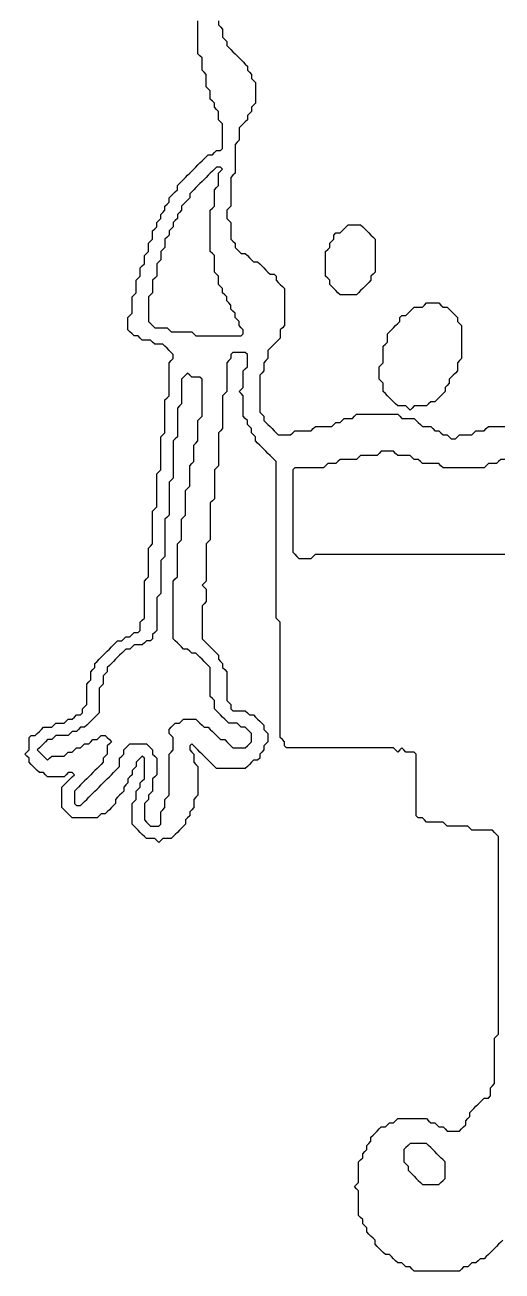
# Model space of a CAD drawing. Extents: x 33 to 125, y 19 to 141.
# Drawn here: x 33.2 to 63.9, y 18.7 to 98.7 of the extents above; entities that cross this region are included whole.
import ezdxf

# ---------------------------------------------------------------- set-up
doc = ezdxf.new("R2010")
doc.units = 0

msp = doc.modelspace()

# ---------------------------------------------------------------- linework, layer by layer
at = {"layer": 'Layer 1', "color": 7}
for points in [[(63.896795, 20.637674), (63.764503, 20.505382), (63.632212, 20.373091), (63.49992, 20.240799), (63.367629, 20.108508), (63.235337, 19.976216), (63.103046, 19.843925), (62.970754, 19.711634), (62.838463, 19.579342), (62.706171, 19.44705), (62.441588, 19.44705), (62.309297, 19.314759), (62.177005, 19.182468), (61.912422, 19.182468), (61.780131, 19.050176), (61.647839, 18.917884), (61.383256, 18.917884), (61.250965, 18.785593), (61.118673, 18.653301), (60.85409, 18.653301), (60.589507, 18.653301), (60.324924, 18.653301), (60.060341, 18.653301), (59.795758, 18.653301), (59.531175, 18.653301), (59.266592, 18.653301), (59.002009, 18.653301), (58.737426, 18.653301), (58.472843, 18.653301), (58.20826, 18.653301), (58.075969, 18.785593), (57.943677, 18.917884), (57.679094, 18.917884), (57.546803, 19.050176), (57.414511, 19.182468), (57.149928, 19.182468), (57.017637, 19.314759), (56.885345, 19.44705), (56.753054, 19.579342), (56.620762, 19.711634), (56.356179, 19.711634), (56.223888, 19.843925), (56.091596, 19.976216), (55.959305, 20.108508), (55.827013, 20.240799), (55.694721, 20.373091), (55.694721, 20.637674), (55.56243, 20.769965), (55.430139, 20.902257), (55.297847, 21.034548), (55.165556, 21.16684), (55.165556, 21.431423), (55.033264, 21.563715), (54.900973, 21.696006), (54.900973, 21.960589), (54.768681, 22.092881), (54.636389, 22.225172), (54.636389, 22.489755), (54.636389, 22.754338), (54.636389, 23.018921), (54.636389, 23.283504), (54.636389, 23.548087), (54.636389, 23.81267), (54.504098, 23.944962), (54.371807, 24.077253), (54.504098, 24.209544), (54.636389, 24.341836), (54.636389, 24.606419), (54.636389, 24.871002), (54.636389, 25.135585), (54.636389, 25.400168), (54.636389, 25.664751), (54.768681, 25.797043), (54.900973, 25.929334), (54.900973, 26.193917), (55.033264, 26.326209), (55.165556, 26.4585), (55.165556, 26.723083), (55.297847, 26.855374), (55.430139, 26.987666), (55.430139, 27.252249), (55.56243, 27.38454), (55.694721, 27.516832), (55.827013, 27.649124), (55.959305, 27.781415), (56.091596, 27.913706), (56.356179, 27.913706), (56.488471, 28.045998), (56.620762, 28.17829), (56.885345, 28.17829), (57.017637, 28.310581), (57.149928, 28.442872), (57.414511, 28.442872), (57.679094, 28.442872), (57.943677, 28.442872), (58.20826, 28.442872), (58.472843, 28.442872), (58.737426, 28.442872), (59.002009, 28.442872), (59.134301, 28.310581), (59.266592, 28.17829), (59.531175, 28.17829), (59.663467, 28.045998), (59.795758, 27.913706), (60.060341, 27.913706), (60.192633, 27.781415), (60.324924, 27.649124), (60.589507, 27.649124), (60.85409, 27.649124), (61.118673, 27.649124), (61.250965, 27.781415), (61.383256, 27.913706), (61.515548, 28.045998), (61.515548, 28.310581), (61.647839, 28.442872), (61.780131, 28.575164), (61.780131, 28.839747), (61.912422, 28.972038), (62.044714, 29.10433), (62.177005, 29.236621), (62.309297, 29.368913), (62.441588, 29.501205), (62.57388, 29.633496), (62.706171, 29.765787), (62.970754, 29.765787), (63.103046, 29.898079), (63.103046, 30.162662), (63.103046, 30.427245), (63.235337, 30.559537), (63.367629, 30.691828), (63.367629, 30.956411), (63.367629, 31.220994), (63.367629, 31.485577), (63.367629, 31.75016), (63.367629, 32.014743), (63.367629, 32.279326), (63.367629, 32.543909), (63.367629, 32.808492), (63.367629, 33.073075), (63.367629, 33.337658), (63.367629, 33.602241), (63.49992, 33.734533), (63.632212, 33.866824), (63.632212, 34.131407), (63.632212, 34.39599), (63.632212, 34.660573), (63.632212, 34.925156), (63.632212, 35.189739), (63.632212, 35.454322), (63.632212, 35.718905), (63.632212, 35.983488), (63.632212, 36.248071), (63.632212, 36.512654), (63.632212, 36.777237), (63.632212, 37.04182), (63.632212, 37.306403), (63.632212, 37.570986), (63.632212, 37.835569), (63.632212, 38.100152), (63.632212, 38.364735), (63.632212, 38.629318), (63.632212, 38.893901), (63.632212, 39.158484), (63.632212, 39.423067), (63.632212, 39.68765), (63.632212, 39.952233), (63.632212, 40.216816), (63.632212, 40.481399), (63.632212, 40.745982), (63.632212, 41.010565), (63.632212, 41.275148), (63.632212, 41.539731), (63.632212, 41.804314), (63.632212, 42.068897), (63.632212, 42.33348), (63.632212, 42.598063), (63.632212, 42.862646), (63.632212, 43.127229), (63.632212, 43.391812), (63.632212, 43.656395), (63.632212, 43.920978), (63.632212, 44.185561), (63.632212, 44.450144), (63.632212, 44.714727), (63.632212, 44.97931), (63.632212, 45.243893), (63.632212, 45.508476), (63.632212, 45.773059), (63.632212, 46.037642), (63.632212, 46.302225), (63.632212, 46.566808), (63.49992, 46.699099), (63.367629, 46.831391), (63.235337, 46.963682), (62.970754, 46.963682), (62.706171, 46.963682), (62.441588, 46.963682), (62.177005, 46.963682), (61.912422, 46.963682), (61.780131, 47.095974), (61.647839, 47.228265), (61.383256, 47.228265), (61.118673, 47.228265), (60.85409, 47.228265), (60.589507, 47.228265), (60.324924, 47.228265), (60.192633, 47.360557), (60.060341, 47.492848), (59.795758, 47.492848), (59.531175, 47.492848), (59.266592, 47.492848), (59.002009, 47.492848), (58.869718, 47.62514), (58.737426, 47.757431), (58.472843, 47.757431), (58.340552, 47.889723), (58.340552, 48.154306), (58.340552, 48.418889), (58.340552, 48.683472), (58.340552, 48.948055), (58.340552, 49.212638), (58.340552, 49.477221), (58.340552, 49.741804), (58.340552, 50.006387), (58.340552, 50.27097), (58.340552, 50.535553), (58.340552, 50.800136), (58.340552, 51.064719), (58.340552, 51.329302), (58.340552, 51.593885), (58.340552, 51.858468), (58.20826, 51.990759), (57.943677, 51.990759), (57.679094, 51.990759), (57.546803, 52.123051), (57.414511, 52.255342), (57.28222, 52.123051), (57.149928, 51.990759), (57.017637, 52.123051), (56.885345, 52.255342), (56.620762, 52.255342), (56.356179, 52.255342), (56.091596, 52.255342), (55.827013, 52.255342), (55.56243, 52.255342), (55.297847, 52.255342), (55.033264, 52.255342), (54.768681, 52.255342), (54.504098, 52.255342), (54.239515, 52.255342), (53.974932, 52.255342), (53.710349, 52.255342), (53.445766, 52.255342), (53.181183, 52.255342), (52.9166, 52.255342), (52.652017, 52.255342), (52.387434, 52.255342), (52.122851, 52.255342), (51.858268, 52.255342), (51.593685, 52.255342), (51.329102, 52.255342), (51.064519, 52.255342), (50.799936, 52.255342), (50.535353, 52.255342), (50.27077, 52.255342), (50.006187, 52.255342), (49.873896, 52.387634), (49.873896, 52.652217), (49.741604, 52.784509), (49.609313, 52.9168), (49.609313, 53.181383), (49.609313, 53.445966), (49.609313, 53.710549), (49.609313, 53.975132), (49.609313, 54.239715), (49.609313, 54.504298), (49.609313, 54.768881), (49.609313, 55.033464), (49.609313, 55.298047), (49.609313, 55.56263), (49.609313, 55.827213), (49.609313, 56.091796), (49.609313, 56.356379), (49.609313, 56.620962), (49.609313, 56.885545), (49.609313, 57.150128), (49.609313, 57.414711), (49.609313, 57.679294), (49.609313, 57.943877), (49.609313, 58.20846), (49.609313, 58.473043), (49.609313, 58.737626), (49.609313, 59.002209), (49.609313, 59.266792), (49.609313, 59.531375), (49.609313, 59.795958), (49.609313, 60.060541), (49.609313, 60.325124), (49.477021, 60.457415), (49.344729, 60.589707), (49.344729, 60.85429), (49.344729, 61.118873), (49.344729, 61.383456), (49.344729, 61.648039), (49.344729, 61.912622), (49.344729, 62.177205), (49.344729, 62.441788), (49.344729, 62.706371), (49.344729, 62.970954), (49.344729, 63.235537), (49.344729, 63.50012), (49.344729, 63.764703), (49.344729, 64.029286), (49.344729, 64.293869), (49.344729, 64.558452), (49.344729, 64.823035), (49.344729, 65.087618), (49.344729, 65.352201), (49.344729, 65.616784), (49.344729, 65.881367), (49.344729, 66.14595), (49.344729, 66.410533), (49.344729, 66.675116), (49.344729, 66.939699), (49.344729, 67.204282), (49.344729, 67.468865), (49.344729, 67.733448), (49.344729, 67.998031), (49.344729, 68.262614), (49.344729, 68.527197), (49.344729, 68.79178), (49.344729, 69.056363), (49.344729, 69.320946), (49.344729, 69.585529), (49.344729, 69.850112), (49.344729, 70.114695), (49.344729, 70.379278), (49.344729, 70.643861), (49.212438, 70.776152), (49.080147, 70.908444), (48.947855, 71.040735), (48.815564, 71.173027), (48.683272, 71.305318), (48.550981, 71.43761), (48.418689, 71.569902), (48.286397, 71.702193), (48.154106, 71.834485), (48.021815, 71.966776), (48.021815, 72.231359), (47.889523, 72.36365), (47.757232, 72.495942), (47.757232, 72.760525), (47.62494, 72.892816), (47.492649, 73.025108), (47.492649, 73.289691), (47.360357, 73.421982), (47.228065, 73.554274), (47.228065, 73.818857), (47.228065, 74.08344), (47.228065, 74.348023), (47.228065, 74.612606), (47.228065, 74.877189), (47.095774, 75.00948), (46.963483, 75.141772), (47.095774, 75.274063), (47.228065, 75.406355), (47.228065, 75.670938), (47.228065, 75.935521), (47.228065, 76.200104), (47.228065, 76.464687), (47.360357, 76.596978), (47.492649, 76.72927), (47.492649, 76.993853), (47.492649, 77.258436), (47.492649, 77.523019), (47.360357, 77.65531), (47.095774, 77.65531), (46.831191, 77.65531), (46.566608, 77.65531), (46.434317, 77.523019), (46.434317, 77.258436), (46.302025, 77.126144), (46.169733, 76.993853), (46.169733, 76.72927), (46.169733, 76.464687), (46.169733, 76.200104), (46.169733, 75.935521), (46.169733, 75.670938), (46.169733, 75.406355), (46.169733, 75.141772), (46.037442, 75.00948), (45.905151, 74.877189), (45.905151, 74.612606), (45.905151, 74.348023), (45.905151, 74.08344), (45.905151, 73.818857), (45.905151, 73.554274), (45.905151, 73.289691), (45.905151, 73.025108), (45.905151, 72.760525), (45.772859, 72.628233), (45.640568, 72.495942), (45.640568, 72.231359), (45.640568, 71.966776), (45.640568, 71.702193), (45.640568, 71.43761), (45.640568, 71.173027), (45.640568, 70.908444), (45.640568, 70.643861), (45.640568, 70.379278), (45.508276, 70.246986), (45.375985, 70.114695), (45.375985, 69.850112), (45.375985, 69.585529), (45.375985, 69.320946), (45.375985, 69.056363), (45.375985, 68.79178), (45.375985, 68.527197), (45.375985, 68.262614), (45.243693, 68.130322), (45.111401, 67.998031), (45.111401, 67.733448), (45.111401, 67.468865), (45.111401, 67.204282), (45.111401, 66.939699), (45.111401, 66.675116), (45.111401, 66.410533), (45.111401, 66.14595), (45.111401, 65.881367), (45.111401, 65.616784), (44.97911, 65.484493), (44.846819, 65.352201), (44.846819, 65.087618), (44.846819, 64.823035), (44.846819, 64.558452), (44.846819, 64.293869), (44.846819, 64.029286), (44.846819, 63.764703), (44.846819, 63.50012), (44.846819, 63.235537), (44.846819, 62.970954), (44.714527, 62.838662), (44.582236, 62.706371), (44.714527, 62.574079), (44.846819, 62.441788), (44.846819, 62.177205), (44.846819, 61.912622), (44.846819, 61.648039), (44.714527, 61.515747), (44.582236, 61.383456), (44.582236, 61.118873), (44.582236, 60.85429), (44.582236, 60.589707), (44.582236, 60.325124), (44.582236, 60.060541), (44.582236, 59.795958), (44.582236, 59.531375), (44.582236, 59.266792), (44.714527, 59.134501), (44.846819, 59.002209), (44.97911, 58.869917), (45.111401, 58.737626), (45.243693, 58.605334), (45.375985, 58.473043), (45.508276, 58.340751), (45.640568, 58.20846), (45.640568, 57.943877), (45.772859, 57.811585), (45.905151, 57.679294), (45.905151, 57.414711), (46.037442, 57.282419), (46.169733, 57.150128), (46.169733, 56.885545), (46.169733, 56.620962), (46.169733, 56.356379), (46.169733, 56.091796), (46.169733, 55.827213), (46.169733, 55.56263), (46.169733, 55.298047), (46.302025, 55.165755), (46.434317, 55.033464), (46.434317, 54.768881), (46.566608, 54.636589), (46.831191, 54.636589), (47.095774, 54.636589), (47.360357, 54.636589), (47.492649, 54.504298), (47.62494, 54.372006), (47.889523, 54.372006), (48.021815, 54.239715), (48.154106, 54.107423), (48.286397, 53.975132), (48.418689, 53.84284), (48.550981, 53.710549), (48.550981, 53.445966), (48.683272, 53.313674), (48.815564, 53.181383), (48.815564, 52.9168), (48.815564, 52.652217), (48.683272, 52.519925), (48.550981, 52.387634), (48.550981, 52.123051), (48.418689, 51.990759), (48.286397, 51.858468), (48.286397, 51.593885), (48.154106, 51.461593), (47.889523, 51.461593), (47.757232, 51.329302), (47.62494, 51.19701), (47.492649, 51.064719), (47.360357, 50.932427), (47.095774, 50.932427), (46.831191, 50.932427), (46.566608, 50.932427), (46.302025, 50.932427), (46.037442, 50.932427), (45.772859, 50.932427), (45.508276, 50.932427), (45.375985, 51.064719), (45.243693, 51.19701), (45.111401, 51.329302), (44.97911, 51.461593), (44.846819, 51.593885), (44.714527, 51.726176), (44.582236, 51.858468), (44.449944, 51.990759), (44.317653, 52.123051), (44.185361, 52.255342), (44.053069, 52.387634), (43.920778, 52.519925), (43.788487, 52.387634), (43.788487, 52.123051), (43.920778, 51.990759), (44.053069, 51.858468), (44.053069, 51.593885), (44.053069, 51.329302), (44.185361, 51.19701), (44.317653, 51.064719), (44.317653, 50.800136), (44.317653, 50.535553), (44.317653, 50.27097), (44.317653, 50.006387), (44.317653, 49.741804), (44.317653, 49.477221), (44.317653, 49.212638), (44.185361, 49.080346), (44.053069, 48.948055), (44.053069, 48.683472), (44.053069, 48.418889), (43.920778, 48.286597), (43.788487, 48.154306), (43.788487, 47.889723), (43.656195, 47.757431), (43.523904, 47.62514), (43.523904, 47.360557), (43.391612, 47.228265), (43.259321, 47.095974), (43.127029, 46.963682), (42.994737, 46.831391), (42.862446, 46.699099), (42.730155, 46.566808), (42.597863, 46.434517), (42.33328, 46.434517), (42.068697, 46.434517), (41.936405, 46.302225), (41.804114, 46.169933), (41.671823, 46.302225), (41.539531, 46.434517), (41.274948, 46.434517), (41.010365, 46.434517), (40.878073, 46.566808), (40.745782, 46.699099), (40.613491, 46.831391), (40.481199, 46.963682), (40.348908, 47.095974), (40.216616, 47.228265), (40.084325, 47.360557), (40.084325, 47.62514), (40.084325, 47.889723), (40.084325, 48.154306), (40.084325, 48.418889), (40.084325, 48.683472), (40.216616, 48.815763), (40.348908, 48.948055), (40.348908, 49.212638), (40.348908, 49.477221), (40.481199, 49.609512), (40.613491, 49.741804), (40.613491, 50.006387), (40.745782, 50.138678), (40.878073, 50.27097), (40.878073, 50.535553), (40.878073, 50.800136), (40.878073, 51.064719), (40.878073, 51.329302), (40.878073, 51.593885), (40.745782, 51.726176), (40.613491, 51.593885), (40.481199, 51.461593), (40.348908, 51.329302), (40.348908, 51.064719), (40.216616, 50.932427), (40.084325, 50.800136), (40.084325, 50.535553), (39.952033, 50.403261), (39.819741, 50.27097), (39.819741, 50.006387), (39.68745, 49.874095), (39.555159, 49.741804), (39.555159, 49.477221), (39.422867, 49.344929), (39.290576, 49.212638), (39.158284, 49.080346), (39.025993, 48.948055), (39.025993, 48.683472), (38.893701, 48.551181), (38.761409, 48.418889), (38.629118, 48.286597), (38.496827, 48.154306), (38.364535, 48.022014), (38.099952, 48.022014), (37.967661, 47.889723), (37.835369, 47.757431), (37.570786, 47.757431), (37.306203, 47.757431), (37.04162, 47.757431), (36.777037, 47.757431), (36.512454, 47.757431), (36.247871, 47.757431), (36.11558, 47.889723), (35.983288, 48.022014), (35.850997, 48.154306), (35.718705, 48.286597), (35.586413, 48.418889), (35.586413, 48.683472), (35.586413, 48.948055), (35.586413, 49.212638), (35.586413, 49.477221), (35.586413, 49.741804), (35.718705, 49.874095), (35.850997, 50.006387), (35.983288, 50.138678), (36.11558, 50.27097), (36.247871, 50.403261), (36.380163, 50.535553), (36.247871, 50.667845), (35.983288, 50.667845), (35.850997, 50.535553), (35.718705, 50.403261), (35.454122, 50.403261), (35.189539, 50.403261), (34.924956, 50.403261), (34.660373, 50.403261), (34.528081, 50.535553), (34.39579, 50.667845), (34.131207, 50.667845), (33.998916, 50.800136), (33.866624, 50.932427), (33.734333, 51.064719), (33.602041, 51.19701), (33.469749, 51.329302), (33.469749, 51.593885), (33.337458, 51.726176), (33.205167, 51.858468), (33.337458, 51.990759), (33.469749, 52.123051), (33.469749, 52.387634), (33.469749, 52.652217), (33.469749, 52.9168), (33.602041, 53.049091), (33.866624, 53.049091), (33.998916, 53.181383), (34.131207, 53.313674), (34.263499, 53.445966), (34.39579, 53.578257), (34.660373, 53.578257), (34.924956, 53.578257), (35.057248, 53.710549), (35.189539, 53.84284), (35.454122, 53.84284), (35.718705, 53.84284), (35.850997, 53.975132), (35.983288, 54.107423), (36.247871, 54.107423), (36.380163, 54.239715), (36.512454, 54.372006), (36.777037, 54.372006), (36.909329, 54.504298), (36.909329, 54.768881), (37.04162, 54.901173), (37.173912, 55.033464), (37.173912, 55.298047), (37.173912, 55.56263), (37.173912, 55.827213), (37.173912, 56.091796), (37.173912, 56.356379), (37.306203, 56.48867), (37.438495, 56.620962), (37.438495, 56.885545), (37.438495, 57.150128), (37.570786, 57.282419), (37.703077, 57.414711), (37.703077, 57.679294), (37.835369, 57.811585), (37.967661, 57.943877), (38.099952, 58.076168), (38.232244, 58.20846), (38.364535, 58.340751), (38.496827, 58.473043), (38.629118, 58.605334), (38.761409, 58.737626), (38.893701, 58.869917), (39.025993, 59.002209), (39.158284, 59.134501), (39.422867, 59.134501), (39.555159, 59.266792), (39.68745, 59.399083), (39.952033, 59.399083), (40.084325, 59.531375), (40.216616, 59.663666), (40.481199, 59.663666), (40.613491, 59.795958), (40.613491, 60.060541), (40.613491, 60.325124), (40.745782, 60.457415), (40.878073, 60.589707), (40.878073, 60.85429), (40.878073, 61.118873), (40.878073, 61.383456), (40.878073, 61.648039), (40.878073, 61.912622), (40.878073, 62.177205), (40.878073, 62.441788), (40.878073, 62.706371), (40.878073, 62.970954), (41.010365, 63.103245), (41.142657, 63.235537), (41.142657, 63.50012), (41.142657, 63.764703), (41.142657, 64.029286), (41.142657, 64.293869), (41.142657, 64.558452), (41.142657, 64.823035), (41.142657, 65.087618), (41.274948, 65.219909), (41.40724, 65.352201), (41.40724, 65.616784), (41.40724, 65.881367), (41.40724, 66.14595), (41.40724, 66.410533), (41.40724, 66.675116), (41.40724, 66.939699), (41.40724, 67.204282), (41.40724, 67.468865), (41.539531, 67.601157), (41.671823, 67.733448), (41.671823, 67.998031), (41.671823, 68.262614), (41.671823, 68.527197), (41.671823, 68.79178), (41.671823, 69.056363), (41.671823, 69.320946), (41.671823, 69.585529), (41.671823, 69.850112), (41.804114, 69.982403), (41.936405, 70.114695), (41.936405, 70.379278), (41.936405, 70.643861), (41.936405, 70.908444), (41.936405, 71.173027), (41.936405, 71.43761), (41.936405, 71.702193), (41.936405, 71.966776), (41.936405, 72.231359), (42.068697, 72.36365), (42.200989, 72.495942), (42.200989, 72.760525), (42.200989, 73.025108), (42.200989, 73.289691), (42.200989, 73.554274), (42.200989, 73.818857), (42.200989, 74.08344), (42.200989, 74.348023), (42.200989, 74.612606), (42.33328, 74.744897), (42.465572, 74.877189), (42.465572, 75.141772), (42.465572, 75.406355), (42.465572, 75.670938), (42.465572, 75.935521), (42.465572, 76.200104), (42.465572, 76.464687), (42.465572, 76.72927), (42.465572, 76.993853), (42.597863, 77.126144), (42.730155, 77.258436), (42.730155, 77.523019), (42.597863, 77.65531), (42.465572, 77.787602), (42.33328, 77.919894), (42.200989, 78.052185), (42.068697, 78.184477), (41.804114, 78.184477), (41.539531, 78.184477), (41.40724, 78.316768), (41.274948, 78.449059), (41.010365, 78.449059), (40.745782, 78.449059), (40.613491, 78.581351), (40.481199, 78.713642), (40.216616, 78.713642), (40.084325, 78.845934), (39.952033, 78.978225), (39.819741, 79.110517), (39.819741, 79.3751), (39.819741, 79.639683), (39.819741, 79.904266), (39.952033, 80.036558), (40.084325, 80.168849), (40.084325, 80.433432), (40.084325, 80.698015), (40.084325, 80.962598), (40.084325, 81.227181), (40.216616, 81.359472), (40.348908, 81.491764), (40.348908, 81.756347), (40.348908, 82.02093), (40.348908, 82.285513), (40.481199, 82.417805), (40.613491, 82.550096), (40.613491, 82.814679), (40.613491, 83.079262), (40.745782, 83.211553), (40.878073, 83.343845), (40.878073, 83.608428), (40.878073, 83.873011), (41.010365, 84.005302), (41.142657, 84.137594), (41.142657, 84.402177), (41.142657, 84.66676), (41.274948, 84.799051), (41.40724, 84.931343), (41.40724, 85.195926), (41.40724, 85.460509), (41.539531, 85.5928), (41.671823, 85.725092), (41.671823, 85.989675), (41.804114, 86.121966), (41.936405, 86.254258), (41.936405, 86.518841), (42.068697, 86.651133), (42.200989, 86.783424), (42.200989, 87.048007), (42.33328, 87.180298), (42.465572, 87.31259), (42.465572, 87.577173), (42.597863, 87.709464), (42.730155, 87.841756), (42.862446, 87.974047), (42.994737, 88.106339), (42.994737, 88.370922), (43.127029, 88.503214), (43.259321, 88.635505), (43.391612, 88.767797), (43.523904, 88.900088), (43.656195, 89.032379), (43.788487, 89.164671), (43.920778, 89.296962), (44.053069, 89.429254), (44.185361, 89.561545), (44.317653, 89.693837), (44.449944, 89.826128), (44.582236, 89.95842), (44.714527, 90.090711), (44.846819, 90.223003), (44.97911, 90.355294), (45.243693, 90.355294), (45.375985, 90.487586), (45.508276, 90.619878), (45.772859, 90.619878), (45.905151, 90.752169), (45.905151, 91.016752), (45.905151, 91.281335), (45.905151, 91.545918), (45.905151, 91.810501), (45.905151, 92.075084), (45.905151, 92.339667), (45.772859, 92.471958), (45.640568, 92.60425), (45.640568, 92.868833), (45.640568, 93.133416), (45.508276, 93.265707), (45.375985, 93.397999), (45.375985, 93.662582), (45.243693, 93.794873), (45.111401, 93.927165), (45.111401, 94.191748), (45.111401, 94.456331), (44.97911, 94.588622), (44.846819, 94.720914), (44.846819, 94.985497), (44.846819, 95.25008), (44.846819, 95.514663), (44.714527, 95.646954), (44.582236, 95.779246), (44.582236, 96.043829), (44.582236, 96.308412), (44.582236, 96.572995), (44.449944, 96.705286), (44.317653, 96.837578), (44.317653, 97.102161), (44.317653, 97.366744), (44.317653, 97.631327), (44.317653, 97.89591), (44.317653, 98.160493), (44.317653, 98.425076), (44.317653, 98.689659), (44.317653, 98.954242)], [(45.640568, 98.954242), (45.640568, 98.689659), (45.772859, 98.557367), (45.905151, 98.425076), (45.905151, 98.160493), (45.905151, 97.89591), (46.037442, 97.763619), (46.169733, 97.631327), (46.169733, 97.366744), (46.302025, 97.234453), (46.434317, 97.102161), (46.566608, 96.969869), (46.6989, 96.837578), (46.831191, 96.705286), (46.963483, 96.572995), (47.095774, 96.440703), (47.228065, 96.308412), (47.360357, 96.17612), (47.492649, 96.043829), (47.492649, 95.779246), (47.62494, 95.646954), (47.757232, 95.514663), (47.757232, 95.25008), (47.889523, 95.117788), (48.021815, 94.985497), (48.021815, 94.720914), (48.021815, 94.456331), (48.021815, 94.191748), (48.021815, 93.927165), (48.021815, 93.662582), (47.889523, 93.53029), (47.757232, 93.397999), (47.757232, 93.133416), (47.62494, 93.001125), (47.492649, 92.868833), (47.492649, 92.60425), (47.360357, 92.471958), (47.228065, 92.339667), (47.095774, 92.207375), (46.963483, 92.075084), (46.963483, 91.810501), (46.963483, 91.545918), (46.963483, 91.281335), (46.831191, 91.149043), (46.6989, 91.016752), (46.6989, 90.752169), (46.6989, 90.487586), (46.6989, 90.223003), (46.6989, 89.95842), (46.6989, 89.693837), (46.6989, 89.429254), (46.6989, 89.164671), (46.566608, 89.032379), (46.434317, 88.900088), (46.434317, 88.635505), (46.434317, 88.370922), (46.434317, 88.106339), (46.434317, 87.841756), (46.434317, 87.577173), (46.434317, 87.31259), (46.434317, 87.048007), (46.302025, 86.915715), (46.169733, 86.783424), (46.169733, 86.518841), (46.169733, 86.254258), (46.302025, 86.121966), (46.434317, 85.989675), (46.434317, 85.725092), (46.434317, 85.460509), (46.434317, 85.195926), (46.434317, 84.931343), (46.566608, 84.799051), (46.6989, 84.66676), (46.6989, 84.402177), (46.831191, 84.269886), (46.963483, 84.137594), (47.095774, 84.005302), (47.360357, 84.005302), (47.492649, 83.873011), (47.62494, 83.740719), (47.757232, 83.608428), (47.889523, 83.476136), (48.154106, 83.476136), (48.286397, 83.343845), (48.418689, 83.211553), (48.550981, 83.079262), (48.683272, 82.94697), (48.815564, 82.814679), (48.947855, 82.682387), (49.212438, 82.682387), (49.344729, 82.550096), (49.344729, 82.285513), (49.477021, 82.153222), (49.609313, 82.02093), (49.741604, 81.888638), (49.873896, 81.756347), (49.873896, 81.491764), (49.873896, 81.227181), (49.873896, 80.962598), (49.873896, 80.698015), (49.873896, 80.433432), (49.873896, 80.168849), (49.873896, 79.904266), (49.873896, 79.639683), (49.873896, 79.3751), (49.741604, 79.242808), (49.609313, 79.110517), (49.609313, 78.845934), (49.609313, 78.581351), (49.477021, 78.449059), (49.344729, 78.316768), (49.212438, 78.184477), (49.080147, 78.052185), (48.947855, 77.919894), (48.815564, 77.787602), (48.815564, 77.523019), (48.815564, 77.258436), (48.683272, 77.126144), (48.550981, 76.993853), (48.550981, 76.72927), (48.550981, 76.464687), (48.418689, 76.332395), (48.286397, 76.200104), (48.286397, 75.935521), (48.286397, 75.670938), (48.286397, 75.406355), (48.286397, 75.141772), (48.286397, 74.877189), (48.286397, 74.612606), (48.286397, 74.348023), (48.286397, 74.08344), (48.286397, 73.818857), (48.418689, 73.686566), (48.550981, 73.554274), (48.550981, 73.289691), (48.683272, 73.157399), (48.815564, 73.025108), (48.947855, 72.892816), (49.080147, 72.760525), (49.212438, 72.628233), (49.344729, 72.495942), (49.477021, 72.36365), (49.741604, 72.36365), (50.006187, 72.36365), (50.27077, 72.36365), (50.403061, 72.495942), (50.535353, 72.628233), (50.799936, 72.628233), (51.064519, 72.628233), (51.329102, 72.628233), (51.593685, 72.628233), (51.725977, 72.760525), (51.858268, 72.892816), (52.122851, 72.892816), (52.387434, 72.892816), (52.652017, 72.892816), (52.9166, 72.892816), (53.048892, 73.025108), (53.181183, 73.157399), (53.445766, 73.157399), (53.578057, 73.289691), (53.710349, 73.421982), (53.974932, 73.421982), (54.239515, 73.421982), (54.371807, 73.554274), (54.504098, 73.686566), (54.768681, 73.686566), (55.033264, 73.686566), (55.297847, 73.686566), (55.56243, 73.686566), (55.827013, 73.686566), (56.091596, 73.686566), (56.356179, 73.686566), (56.620762, 73.686566), (56.885345, 73.686566), (57.149928, 73.686566), (57.28222, 73.554274), (57.414511, 73.421982), (57.679094, 73.421982), (57.943677, 73.421982), (58.20826, 73.421982), (58.340552, 73.289691), (58.472843, 73.157399), (58.605135, 73.025108), (58.737426, 72.892816), (59.002009, 72.892816), (59.266592, 72.892816), (59.398884, 72.760525), (59.531175, 72.628233), (59.795758, 72.628233), (59.92805, 72.495942), (60.060341, 72.36365), (60.324924, 72.36365), (60.457216, 72.231359), (60.589507, 72.099067), (60.85409, 72.099067), (60.986382, 72.231359), (60.986382, 72.231359), (60.986382, 72.231359), (61.118673, 72.36365), (61.383256, 72.36365), (61.647839, 72.36365), (61.912422, 72.36365), (62.044714, 72.495942), (62.177005, 72.628233), (62.441588, 72.628233), (62.706171, 72.628233), (62.838463, 72.760525), (62.970754, 72.892816), (63.235337, 72.892816), (63.49992, 72.892816), (63.764503, 72.892816), (64.029086, 72.892816)], [(64.029086, 70.776152), (63.764503, 70.776152), (63.632212, 70.643861), (63.49992, 70.511569), (63.235337, 70.511569), (62.970754, 70.511569), (62.838463, 70.379278), (62.706171, 70.246986), (62.441588, 70.246986), (62.177005, 70.246986), (61.912422, 70.246986), (61.647839, 70.246986), (61.383256, 70.246986), (61.118673, 70.246986), (60.85409, 70.246986), (60.589507, 70.246986), (60.324924, 70.246986), (60.060341, 70.246986), (59.92805, 70.379278), (59.795758, 70.511569), (59.531175, 70.511569), (59.266592, 70.511569), (59.002009, 70.511569), (58.737426, 70.511569), (58.605135, 70.643861), (58.472843, 70.776152), (58.20826, 70.776152), (58.075969, 70.908444), (57.943677, 71.040735), (57.679094, 71.040735), (57.414511, 71.040735), (57.149928, 71.040735), (57.017637, 71.173027), (56.885345, 71.305318), (56.620762, 71.305318), (56.356179, 71.305318), (56.091596, 71.305318), (55.959305, 71.173027), (55.827013, 71.040735), (55.56243, 71.040735), (55.297847, 71.040735), (55.033264, 71.040735), (54.768681, 71.040735), (54.636389, 70.908444), (54.504098, 70.776152), (54.239515, 70.776152), (53.974932, 70.776152), (53.710349, 70.776152), (53.445766, 70.776152), (53.313475, 70.643861), (53.181183, 70.511569), (52.9166, 70.511569), (52.652017, 70.511569), (52.519725, 70.379278), (52.387434, 70.246986), (52.122851, 70.246986), (51.858268, 70.246986), (51.593685, 70.246986), (51.329102, 70.246986), (51.064519, 70.246986), (50.799936, 70.246986), (50.535353, 70.246986), (50.403061, 70.114695), (50.403061, 69.850112), (50.403061, 69.585529), (50.403061, 69.320946), (50.403061, 69.056363), (50.403061, 68.79178), (50.403061, 68.527197), (50.403061, 68.262614), (50.403061, 67.998031), (50.403061, 67.733448), (50.403061, 67.468865), (50.403061, 67.204282), (50.403061, 66.939699), (50.403061, 66.675116), (50.403061, 66.410533), (50.403061, 66.14595), (50.403061, 65.881367), (50.403061, 65.616784), (50.403061, 65.352201), (50.403061, 65.087618), (50.403061, 64.823035), (50.535353, 64.690743), (50.667645, 64.558452), (50.799936, 64.42616), (51.064519, 64.42616), (51.329102, 64.42616), (51.593685, 64.42616), (51.725977, 64.558452), (51.858268, 64.690743), (52.122851, 64.690743), (52.387434, 64.690743), (52.652017, 64.690743), (52.9166, 64.690743), (53.181183, 64.690743), (53.445766, 64.690743), (53.710349, 64.690743), (53.974932, 64.690743), (54.239515, 64.690743), (54.504098, 64.690743), (54.768681, 64.690743), (55.033264, 64.690743), (55.297847, 64.690743), (55.56243, 64.690743), (55.827013, 64.690743), (56.091596, 64.690743), (56.356179, 64.690743), (56.620762, 64.690743), (56.885345, 64.690743), (57.149928, 64.690743), (57.414511, 64.690743), (57.679094, 64.690743), (57.943677, 64.690743), (58.20826, 64.690743), (58.472843, 64.690743), (58.737426, 64.690743), (59.002009, 64.690743), (59.266592, 64.690743), (59.531175, 64.690743), (59.795758, 64.690743), (60.060341, 64.690743), (60.324924, 64.690743), (60.589507, 64.690743), (60.85409, 64.690743), (61.118673, 64.690743), (61.383256, 64.690743), (61.647839, 64.690743), (61.912422, 64.690743), (62.177005, 64.690743), (62.441588, 64.690743), (62.706171, 64.690743), (62.970754, 64.690743), (63.235337, 64.690743), (63.49992, 64.690743), (63.764503, 64.690743), (64.029086, 64.690743)]]:
    msp.add_lwpolyline(points, dxfattribs=at)
for points in [[(47.228065, 78.845934), (47.228065, 79.110517), (47.095774, 79.242808), (46.963483, 79.3751), (46.963483, 79.639683), (46.831191, 79.771974), (46.6989, 79.904266), (46.6989, 80.168849), (46.566608, 80.301141), (46.434317, 80.433432), (46.434317, 80.698015), (46.302025, 80.830306), (46.169733, 80.962598), (46.169733, 81.227181), (46.037442, 81.359472), (45.905151, 81.491764), (45.905151, 81.756347), (45.772859, 81.888638), (45.640568, 82.02093), (45.640568, 82.285513), (45.640568, 82.550096), (45.508276, 82.682387), (45.375985, 82.814679), (45.375985, 83.079262), (45.375985, 83.343845), (45.375985, 83.608428), (45.375985, 83.873011), (45.243693, 84.005302), (45.111401, 84.137594), (45.111401, 84.402177), (45.111401, 84.66676), (45.111401, 84.931343), (45.111401, 85.195926), (45.111401, 85.460509), (45.111401, 85.725092), (45.111401, 85.989675), (45.111401, 86.254258), (45.111401, 86.518841), (45.111401, 86.783424), (45.243693, 86.915715), (45.375985, 87.048007), (45.375985, 87.31259), (45.375985, 87.577173), (45.375985, 87.841756), (45.375985, 88.106339), (45.508276, 88.23863), (45.640568, 88.370922), (45.640568, 88.635505), (45.640568, 88.900088), (45.640568, 89.164671), (45.772859, 89.296962), (45.905151, 89.429254), (45.772859, 89.561545), (45.508276, 89.561545), (45.375985, 89.429254), (45.243693, 89.296962), (45.111401, 89.164671), (44.97911, 89.032379), (44.846819, 88.900088), (44.714527, 88.767797), (44.582236, 88.635505), (44.449944, 88.503214), (44.317653, 88.370922), (44.185361, 88.23863), (44.053069, 88.106339), (43.920778, 87.974047), (43.788487, 87.841756), (43.788487, 87.577173), (43.656195, 87.444881), (43.523904, 87.31259), (43.391612, 87.180298), (43.259321, 87.048007), (43.259321, 86.783424), (43.127029, 86.651133), (42.994737, 86.518841), (42.994737, 86.254258), (42.862446, 86.121966), (42.730155, 85.989675), (42.730155, 85.725092), (42.597863, 85.5928), (42.465572, 85.460509), (42.465572, 85.195926), (42.33328, 85.063634), (42.200989, 84.931343), (42.200989, 84.66676), (42.200989, 84.402177), (42.068697, 84.269886), (41.936405, 84.137594), (41.936405, 83.873011), (41.936405, 83.608428), (41.804114, 83.476136), (41.671823, 83.343845), (41.671823, 83.079262), (41.671823, 82.814679), (41.671823, 82.550096), (41.539531, 82.417805), (41.40724, 82.285513), (41.40724, 82.02093), (41.40724, 81.756347), (41.40724, 81.491764), (41.274948, 81.359472), (41.142657, 81.227181), (41.142657, 80.962598), (41.142657, 80.698015), (41.142657, 80.433432), (41.142657, 80.168849), (41.142657, 79.904266), (41.142657, 79.639683), (41.274948, 79.507391), (41.40724, 79.3751), (41.539531, 79.242808), (41.804114, 79.242808), (42.068697, 79.242808), (42.33328, 79.242808), (42.465572, 79.110517), (42.597863, 78.978225), (42.862446, 78.978225), (43.127029, 78.978225), (43.391612, 78.978225), (43.656195, 78.978225), (43.920778, 78.978225), (44.053069, 78.845934), (44.185361, 78.713642), (44.449944, 78.713642), (44.714527, 78.713642), (44.97911, 78.713642), (45.243693, 78.713642), (45.508276, 78.713642), (45.772859, 78.713642), (46.037442, 78.713642), (46.302025, 78.713642), (46.566608, 78.713642), (46.831191, 78.713642), (47.095774, 78.713642), (47.228065, 78.845934), (47.228065, 78.845934)], [(54.504098, 81.359472), (54.239515, 81.359472), (53.974932, 81.359472), (53.710349, 81.359472), (53.445766, 81.359472), (53.313475, 81.491764), (53.181183, 81.624055), (53.048892, 81.756347), (52.9166, 81.888638), (52.784309, 82.02093), (52.784309, 82.285513), (52.652017, 82.417805), (52.519725, 82.550096), (52.519725, 82.814679), (52.519725, 83.079262), (52.519725, 83.343845), (52.519725, 83.608428), (52.519725, 83.873011), (52.519725, 84.137594), (52.652017, 84.269886), (52.784309, 84.402177), (52.784309, 84.66676), (52.9166, 84.799051), (53.048892, 84.931343), (53.048892, 85.195926), (53.181183, 85.328217), (53.445766, 85.328217), (53.578057, 85.460509), (53.710349, 85.5928), (53.842641, 85.725092), (53.974932, 85.857383), (54.239515, 85.857383), (54.504098, 85.857383), (54.768681, 85.857383), (54.900973, 85.725092), (55.033264, 85.5928), (55.165556, 85.460509), (55.297847, 85.328217), (55.430139, 85.195926), (55.56243, 85.063634), (55.694721, 84.931343), (55.694721, 84.66676), (55.694721, 84.402177), (55.694721, 84.137594), (55.694721, 83.873011), (55.694721, 83.608428), (55.694721, 83.343845), (55.694721, 83.079262), (55.694721, 82.814679), (55.56243, 82.682387), (55.430139, 82.550096), (55.430139, 82.285513), (55.297847, 82.153222), (55.165556, 82.02093), (55.033264, 81.888638), (54.900973, 81.756347), (54.768681, 81.624055), (54.636389, 81.491764), (54.504098, 81.359472), (54.504098, 81.359472)], [(57.943677, 73.951149), (57.811386, 74.08344), (57.679094, 74.215731), (57.414511, 74.215731), (57.149928, 74.215731), (57.017637, 74.348023), (56.885345, 74.480314), (56.753054, 74.612606), (56.620762, 74.744897), (56.488471, 74.877189), (56.356179, 75.00948), (56.223888, 75.141772), (56.223888, 75.406355), (56.223888, 75.670938), (56.091596, 75.80323), (55.959305, 75.935521), (55.959305, 76.200104), (55.959305, 76.464687), (55.959305, 76.72927), (56.091596, 76.861561), (56.223888, 76.993853), (56.223888, 77.258436), (56.223888, 77.523019), (56.223888, 77.787602), (56.223888, 78.052185), (56.356179, 78.184477), (56.488471, 78.316768), (56.488471, 78.581351), (56.488471, 78.845934), (56.620762, 78.978225), (56.753054, 79.110517), (56.885345, 79.242808), (57.017637, 79.3751), (57.149928, 79.507391), (57.28222, 79.639683), (57.28222, 79.904266), (57.414511, 80.036558), (57.679094, 80.036558), (57.811386, 80.168849), (57.943677, 80.301141), (58.075969, 80.433432), (58.20826, 80.565723), (58.472843, 80.565723), (58.737426, 80.565723), (58.869718, 80.698015), (59.002009, 80.830306), (59.266592, 80.830306), (59.531175, 80.830306), (59.795758, 80.830306), (59.92805, 80.698015), (60.060341, 80.565723), (60.324924, 80.565723), (60.457216, 80.433432), (60.589507, 80.301141), (60.721799, 80.168849), (60.85409, 80.036558), (60.986382, 79.904266), (60.986382, 79.639683), (61.118673, 79.507391), (61.250965, 79.3751), (61.250965, 79.110517), (61.250965, 78.845934), (61.250965, 78.581351), (61.250965, 78.316768), (61.250965, 78.052185), (61.250965, 77.787602), (61.250965, 77.523019), (61.250965, 77.258436), (61.118673, 77.126144), (60.986382, 76.993853), (60.986382, 76.72927), (60.986382, 76.464687), (60.85409, 76.332395), (60.721799, 76.200104), (60.589507, 76.067813), (60.457216, 75.935521), (60.457216, 75.670938), (60.324924, 75.538646), (60.192633, 75.406355), (60.192633, 75.141772), (60.060341, 75.00948), (59.92805, 74.877189), (59.795758, 74.744897), (59.663467, 74.612606), (59.531175, 74.480314), (59.266592, 74.480314), (59.134301, 74.348023), (59.002009, 74.215731), (58.737426, 74.215731), (58.472843, 74.215731), (58.20826, 74.215731), (58.075969, 74.08344), (57.943677, 73.951149), (57.943677, 73.951149)], [(41.936405, 47.360557), (41.936405, 47.62514), (41.936405, 47.889723), (41.936405, 48.154306), (42.068697, 48.286597), (42.200989, 48.418889), (42.200989, 48.683472), (42.200989, 48.948055), (42.33328, 49.080346), (42.465572, 49.212638), (42.465572, 49.477221), (42.465572, 49.741804), (42.465572, 50.006387), (42.465572, 50.27097), (42.465572, 50.535553), (42.465572, 50.800136), (42.465572, 51.064719), (42.465572, 51.329302), (42.465572, 51.593885), (42.465572, 51.858468), (42.597863, 51.990759), (42.730155, 52.123051), (42.730155, 52.387634), (42.730155, 52.652217), (42.730155, 52.9168), (42.597863, 53.049091), (42.465572, 53.181383), (42.465572, 53.445966), (42.597863, 53.578257), (42.730155, 53.710549), (42.862446, 53.84284), (43.127029, 53.84284), (43.259321, 53.975132), (43.391612, 54.107423), (43.656195, 54.107423), (43.920778, 54.107423), (44.185361, 54.107423), (44.317653, 53.975132), (44.449944, 53.84284), (44.582236, 53.710549), (44.714527, 53.578257), (44.97911, 53.578257), (45.111401, 53.445966), (45.243693, 53.313674), (45.375985, 53.181383), (45.508276, 53.049091), (45.640568, 52.9168), (45.772859, 52.784509), (46.037442, 52.784509), (46.169733, 52.652217), (46.302025, 52.519925), (46.434317, 52.387634), (46.566608, 52.255342), (46.831191, 52.255342), (47.095774, 52.255342), (47.360357, 52.255342), (47.492649, 52.387634), (47.62494, 52.519925), (47.757232, 52.652217), (47.757232, 52.9168), (47.757232, 53.181383), (47.62494, 53.313674), (47.492649, 53.445966), (47.360357, 53.578257), (47.095774, 53.578257), (46.963483, 53.710549), (46.831191, 53.84284), (46.566608, 53.84284), (46.302025, 53.84284), (46.169733, 53.975132), (46.037442, 54.107423), (45.905151, 54.239715), (45.772859, 54.372006), (45.640568, 54.504298), (45.508276, 54.636589), (45.375985, 54.768881), (45.375985, 55.033464), (45.375985, 55.298047), (45.243693, 55.430338), (45.111401, 55.56263), (45.111401, 55.827213), (45.111401, 56.091796), (45.111401, 56.356379), (45.111401, 56.620962), (45.111401, 56.885545), (45.111401, 57.150128), (45.111401, 57.414711), (44.97911, 57.547002), (44.846819, 57.679294), (44.714527, 57.811585), (44.582236, 57.943877), (44.449944, 58.076168), (44.317653, 58.20846), (44.185361, 58.340751), (43.920778, 58.340751), (43.788487, 58.473043), (43.656195, 58.605334), (43.391612, 58.605334), (43.259321, 58.737626), (43.127029, 58.869917), (42.994737, 59.002209), (42.862446, 59.134501), (42.730155, 59.266792), (42.730155, 59.531375), (42.730155, 59.795958), (42.730155, 60.060541), (42.730155, 60.325124), (42.730155, 60.589707), (42.730155, 60.85429), (42.730155, 61.118873), (42.730155, 61.383456), (42.730155, 61.648039), (42.730155, 61.912622), (42.730155, 62.177205), (42.730155, 62.441788), (42.730155, 62.706371), (42.730155, 62.970954), (42.862446, 63.103245), (42.994737, 63.235537), (42.994737, 63.50012), (42.994737, 63.764703), (42.994737, 64.029286), (42.994737, 64.293869), (42.994737, 64.558452), (42.994737, 64.823035), (42.994737, 65.087618), (42.994737, 65.352201), (43.127029, 65.484493), (43.259321, 65.616784), (43.259321, 65.881367), (43.259321, 66.14595), (43.259321, 66.410533), (43.259321, 66.675116), (43.259321, 66.939699), (43.391612, 67.07199), (43.523904, 67.204282), (43.523904, 67.468865), (43.523904, 67.733448), (43.523904, 67.998031), (43.523904, 68.262614), (43.523904, 68.527197), (43.523904, 68.79178), (43.656195, 68.924071), (43.788487, 69.056363), (43.788487, 69.320946), (43.788487, 69.585529), (43.788487, 69.850112), (43.788487, 70.114695), (43.788487, 70.379278), (43.920778, 70.511569), (44.053069, 70.643861), (44.053069, 70.908444), (44.053069, 71.173027), (44.053069, 71.43761), (44.053069, 71.702193), (44.185361, 71.834485), (44.317653, 71.966776), (44.317653, 72.231359), (44.317653, 72.495942), (44.317653, 72.760525), (44.317653, 73.025108), (44.317653, 73.289691), (44.449944, 73.421982), (44.582236, 73.554274), (44.582236, 73.818857), (44.582236, 74.08344), (44.582236, 74.348023), (44.582236, 74.612606), (44.582236, 74.877189), (44.582236, 75.141772), (44.582236, 75.406355), (44.582236, 75.670938), (44.582236, 75.935521), (44.449944, 76.067813), (44.185361, 76.067813), (43.920778, 76.067813), (43.788487, 76.200104), (43.656195, 76.332395), (43.523904, 76.200104), (43.391612, 76.067813), (43.259321, 75.935521), (43.259321, 75.670938), (43.259321, 75.406355), (43.259321, 75.141772), (43.259321, 74.877189), (43.259321, 74.612606), (43.259321, 74.348023), (43.127029, 74.215731), (42.994737, 74.08344), (42.994737, 73.818857), (42.994737, 73.554274), (42.994737, 73.289691), (42.994737, 73.025108), (42.994737, 72.760525), (42.994737, 72.495942), (42.994737, 72.231359), (42.862446, 72.099067), (42.730155, 71.966776), (42.730155, 71.702193), (42.730155, 71.43761), (42.730155, 71.173027), (42.730155, 70.908444), (42.730155, 70.643861), (42.730155, 70.379278), (42.730155, 70.114695), (42.730155, 69.850112), (42.730155, 69.585529), (42.597863, 69.453238), (42.465572, 69.320946), (42.465572, 69.056363), (42.465572, 68.79178), (42.465572, 68.527197), (42.465572, 68.262614), (42.465572, 67.998031), (42.465572, 67.733448), (42.465572, 67.468865), (42.465572, 67.204282), (42.33328, 67.07199), (42.200989, 66.939699), (42.200989, 66.675116), (42.200989, 66.410533), (42.200989, 66.14595), (42.200989, 65.881367), (42.200989, 65.616784), (42.200989, 65.352201), (42.200989, 65.087618), (42.200989, 64.823035), (42.200989, 64.558452), (42.068697, 64.42616), (41.936405, 64.293869), (41.936405, 64.029286), (41.936405, 63.764703), (41.936405, 63.50012), (41.936405, 63.235537), (41.936405, 62.970954), (41.936405, 62.706371), (41.936405, 62.441788), (41.936405, 62.177205), (41.804114, 62.044913), (41.671823, 61.912622), (41.671823, 61.648039), (41.671823, 61.383456), (41.671823, 61.118873), (41.671823, 60.85429), (41.671823, 60.589707), (41.671823, 60.325124), (41.671823, 60.060541), (41.671823, 59.795958), (41.539531, 59.663666), (41.40724, 59.531375), (41.40724, 59.266792), (41.274948, 59.134501), (41.010365, 59.134501), (40.878073, 59.002209), (40.745782, 58.869917), (40.481199, 58.869917), (40.216616, 58.869917), (40.084325, 58.737626), (39.952033, 58.605334), (39.68745, 58.605334), (39.555159, 58.473043), (39.422867, 58.340751), (39.290576, 58.20846), (39.158284, 58.076168), (39.025993, 57.943877), (38.893701, 57.811585), (38.761409, 57.679294), (38.629118, 57.547002), (38.496827, 57.414711), (38.496827, 57.150128), (38.364535, 57.017837), (38.232244, 56.885545), (38.232244, 56.620962), (38.232244, 56.356379), (38.099952, 56.224087), (37.967661, 56.091796), (37.967661, 55.827213), (37.967661, 55.56263), (37.967661, 55.298047), (37.967661, 55.033464), (37.967661, 54.768881), (37.967661, 54.504298), (37.835369, 54.372006), (37.703077, 54.239715), (37.570786, 54.107423), (37.438495, 53.975132), (37.306203, 53.84284), (37.173912, 53.710549), (37.04162, 53.578257), (36.777037, 53.578257), (36.644745, 53.445966), (36.512454, 53.313674), (36.247871, 53.313674), (36.11558, 53.181383), (35.983288, 53.049091), (35.718705, 53.049091), (35.454122, 53.049091), (35.189539, 53.049091), (35.057248, 52.9168), (34.924956, 52.784509), (34.660373, 52.784509), (34.528081, 52.652217), (34.39579, 52.519925), (34.263499, 52.387634), (34.131207, 52.255342), (33.998916, 52.123051), (34.131207, 51.990759), (34.263499, 51.858468), (34.39579, 51.726176), (34.528081, 51.593885), (34.660373, 51.461593), (34.792665, 51.593885), (34.924956, 51.726176), (35.189539, 51.726176), (35.454122, 51.726176), (35.718705, 51.726176), (35.850997, 51.858468), (35.983288, 51.990759), (36.247871, 51.990759), (36.380163, 52.123051), (36.512454, 52.255342), (36.777037, 52.255342), (36.909329, 52.387634), (37.04162, 52.519925), (37.306203, 52.519925), (37.438495, 52.652217), (37.570786, 52.784509), (37.835369, 52.784509), (37.967661, 52.9168), (38.099952, 53.049091), (38.364535, 53.049091), (38.496827, 52.9168), (38.629118, 52.784509), (38.761409, 52.652217), (38.629118, 52.519925), (38.496827, 52.387634), (38.496827, 52.123051), (38.496827, 51.858468), (38.364535, 51.726176), (38.232244, 51.593885), (38.232244, 51.329302), (38.099952, 51.19701), (37.967661, 51.064719), (37.835369, 50.932427), (37.703077, 50.800136), (37.570786, 50.667845), (37.438495, 50.535553), (37.306203, 50.403261), (37.173912, 50.27097), (37.04162, 50.138678), (36.909329, 50.006387), (36.777037, 49.874095), (36.644745, 49.741804), (36.512454, 49.609512), (36.380163, 49.477221), (36.380163, 49.212638), (36.380163, 48.948055), (36.380163, 48.683472), (36.512454, 48.551181), (36.777037, 48.551181), (36.909329, 48.683472), (37.04162, 48.815763), (37.173912, 48.948055), (37.306203, 49.080346), (37.438495, 49.212638), (37.570786, 49.344929), (37.703077, 49.477221), (37.835369, 49.609512), (37.967661, 49.741804), (38.099952, 49.874095), (38.232244, 50.006387), (38.364535, 50.138678), (38.496827, 50.27097), (38.629118, 50.403261), (38.761409, 50.535553), (38.893701, 50.667845), (39.025993, 50.800136), (39.158284, 50.932427), (39.290576, 51.064719), (39.290576, 51.329302), (39.290576, 51.593885), (39.422867, 51.726176), (39.555159, 51.858468), (39.555159, 52.123051), (39.68745, 52.255342), (39.819741, 52.387634), (39.952033, 52.519925), (40.216616, 52.519925), (40.481199, 52.519925), (40.745782, 52.519925), (41.010365, 52.519925), (41.142657, 52.387634), (41.274948, 52.255342), (41.40724, 52.123051), (41.40724, 51.858468), (41.539531, 51.726176), (41.671823, 51.593885), (41.671823, 51.329302), (41.671823, 51.064719), (41.671823, 50.800136), (41.671823, 50.535553), (41.539531, 50.403261), (41.40724, 50.27097), (41.40724, 50.006387), (41.40724, 49.741804), (41.40724, 49.477221), (41.274948, 49.344929), (41.142657, 49.212638), (41.142657, 48.948055), (41.010365, 48.815763), (40.878073, 48.683472), (40.878073, 48.418889), (40.878073, 48.154306), (40.878073, 47.889723), (40.878073, 47.62514), (41.010365, 47.492848), (41.142657, 47.360557), (41.274948, 47.228265), (41.539531, 47.228265), (41.804114, 47.228265), (41.936405, 47.360557), (41.936405, 47.360557)], [(59.92805, 24.341836), (60.060341, 24.474127), (60.192633, 24.606419), (60.192633, 24.871002), (60.192633, 25.135585), (60.192633, 25.400168), (60.192633, 25.664751), (60.060341, 25.797043), (59.92805, 25.929334), (59.795758, 26.061625), (59.663467, 26.193917), (59.531175, 26.326209), (59.398884, 26.4585), (59.266592, 26.590791), (59.134301, 26.723083), (59.002009, 26.855374), (58.737426, 26.855374), (58.472843, 26.855374), (58.20826, 26.855374), (57.943677, 26.855374), (57.811386, 26.723083), (57.679094, 26.590791), (57.546803, 26.4585), (57.546803, 26.193917), (57.546803, 25.929334), (57.546803, 25.664751), (57.679094, 25.532459), (57.811386, 25.400168), (57.811386, 25.135585), (57.943677, 25.003293), (58.075969, 24.871002), (58.20826, 24.73871), (58.340552, 24.606419), (58.472843, 24.474127), (58.605135, 24.341836), (58.737426, 24.209544), (59.002009, 24.209544), (59.266592, 24.209544), (59.531175, 24.209544), (59.795758, 24.209544), (59.92805, 24.341836), (59.92805, 24.341836)]]:
    msp.add_lwpolyline(points, close=True, dxfattribs=at)

doc.saveas('drawing.dxf')
